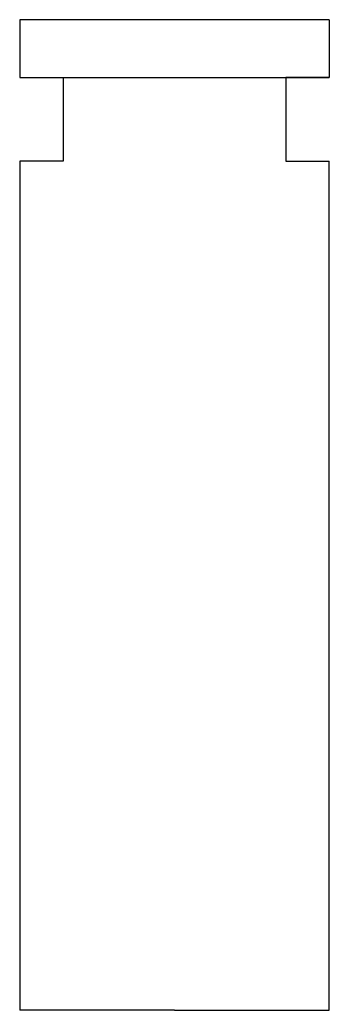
# Model space of a CAD drawing. Header units: metres. Extents: x 0 to 26.8, y 3 to 88.8.
import ezdxf

# ---------------------------------------------------------------- set-up
doc = ezdxf.new("R2010")
doc.units = ezdxf.units.M

msp = doc.modelspace()

# ---------------------------------------------------------------- linework, layer by layer
for p, q in [((26.75, 88.75), (0, 88.75)), ((0, 88.75), (0, 83.75)), ((26.75, 88.75), (26.75, 83.75)), ((0, 83.75), (3.75, 83.75)), ((3.75, 83.75), (3.75, 76.5)), ((3.75, 83.75), (26.75, 83.75)), ((23, 83.75), (23, 76.5)), ((26.75, 83.75), (23, 83.75)), ((0, 76.5), (0, 3)), ((3.75, 76.5), (0, 76.5)), ((23, 76.5), (26.75, 76.5)), ((26.75, 3), (26.75, 76.5)), ((13.375, 3), (0, 3)), ((13.375, 3), (26.75, 3))]:
    msp.add_line(p, q)

doc.saveas('drawing.dxf')
